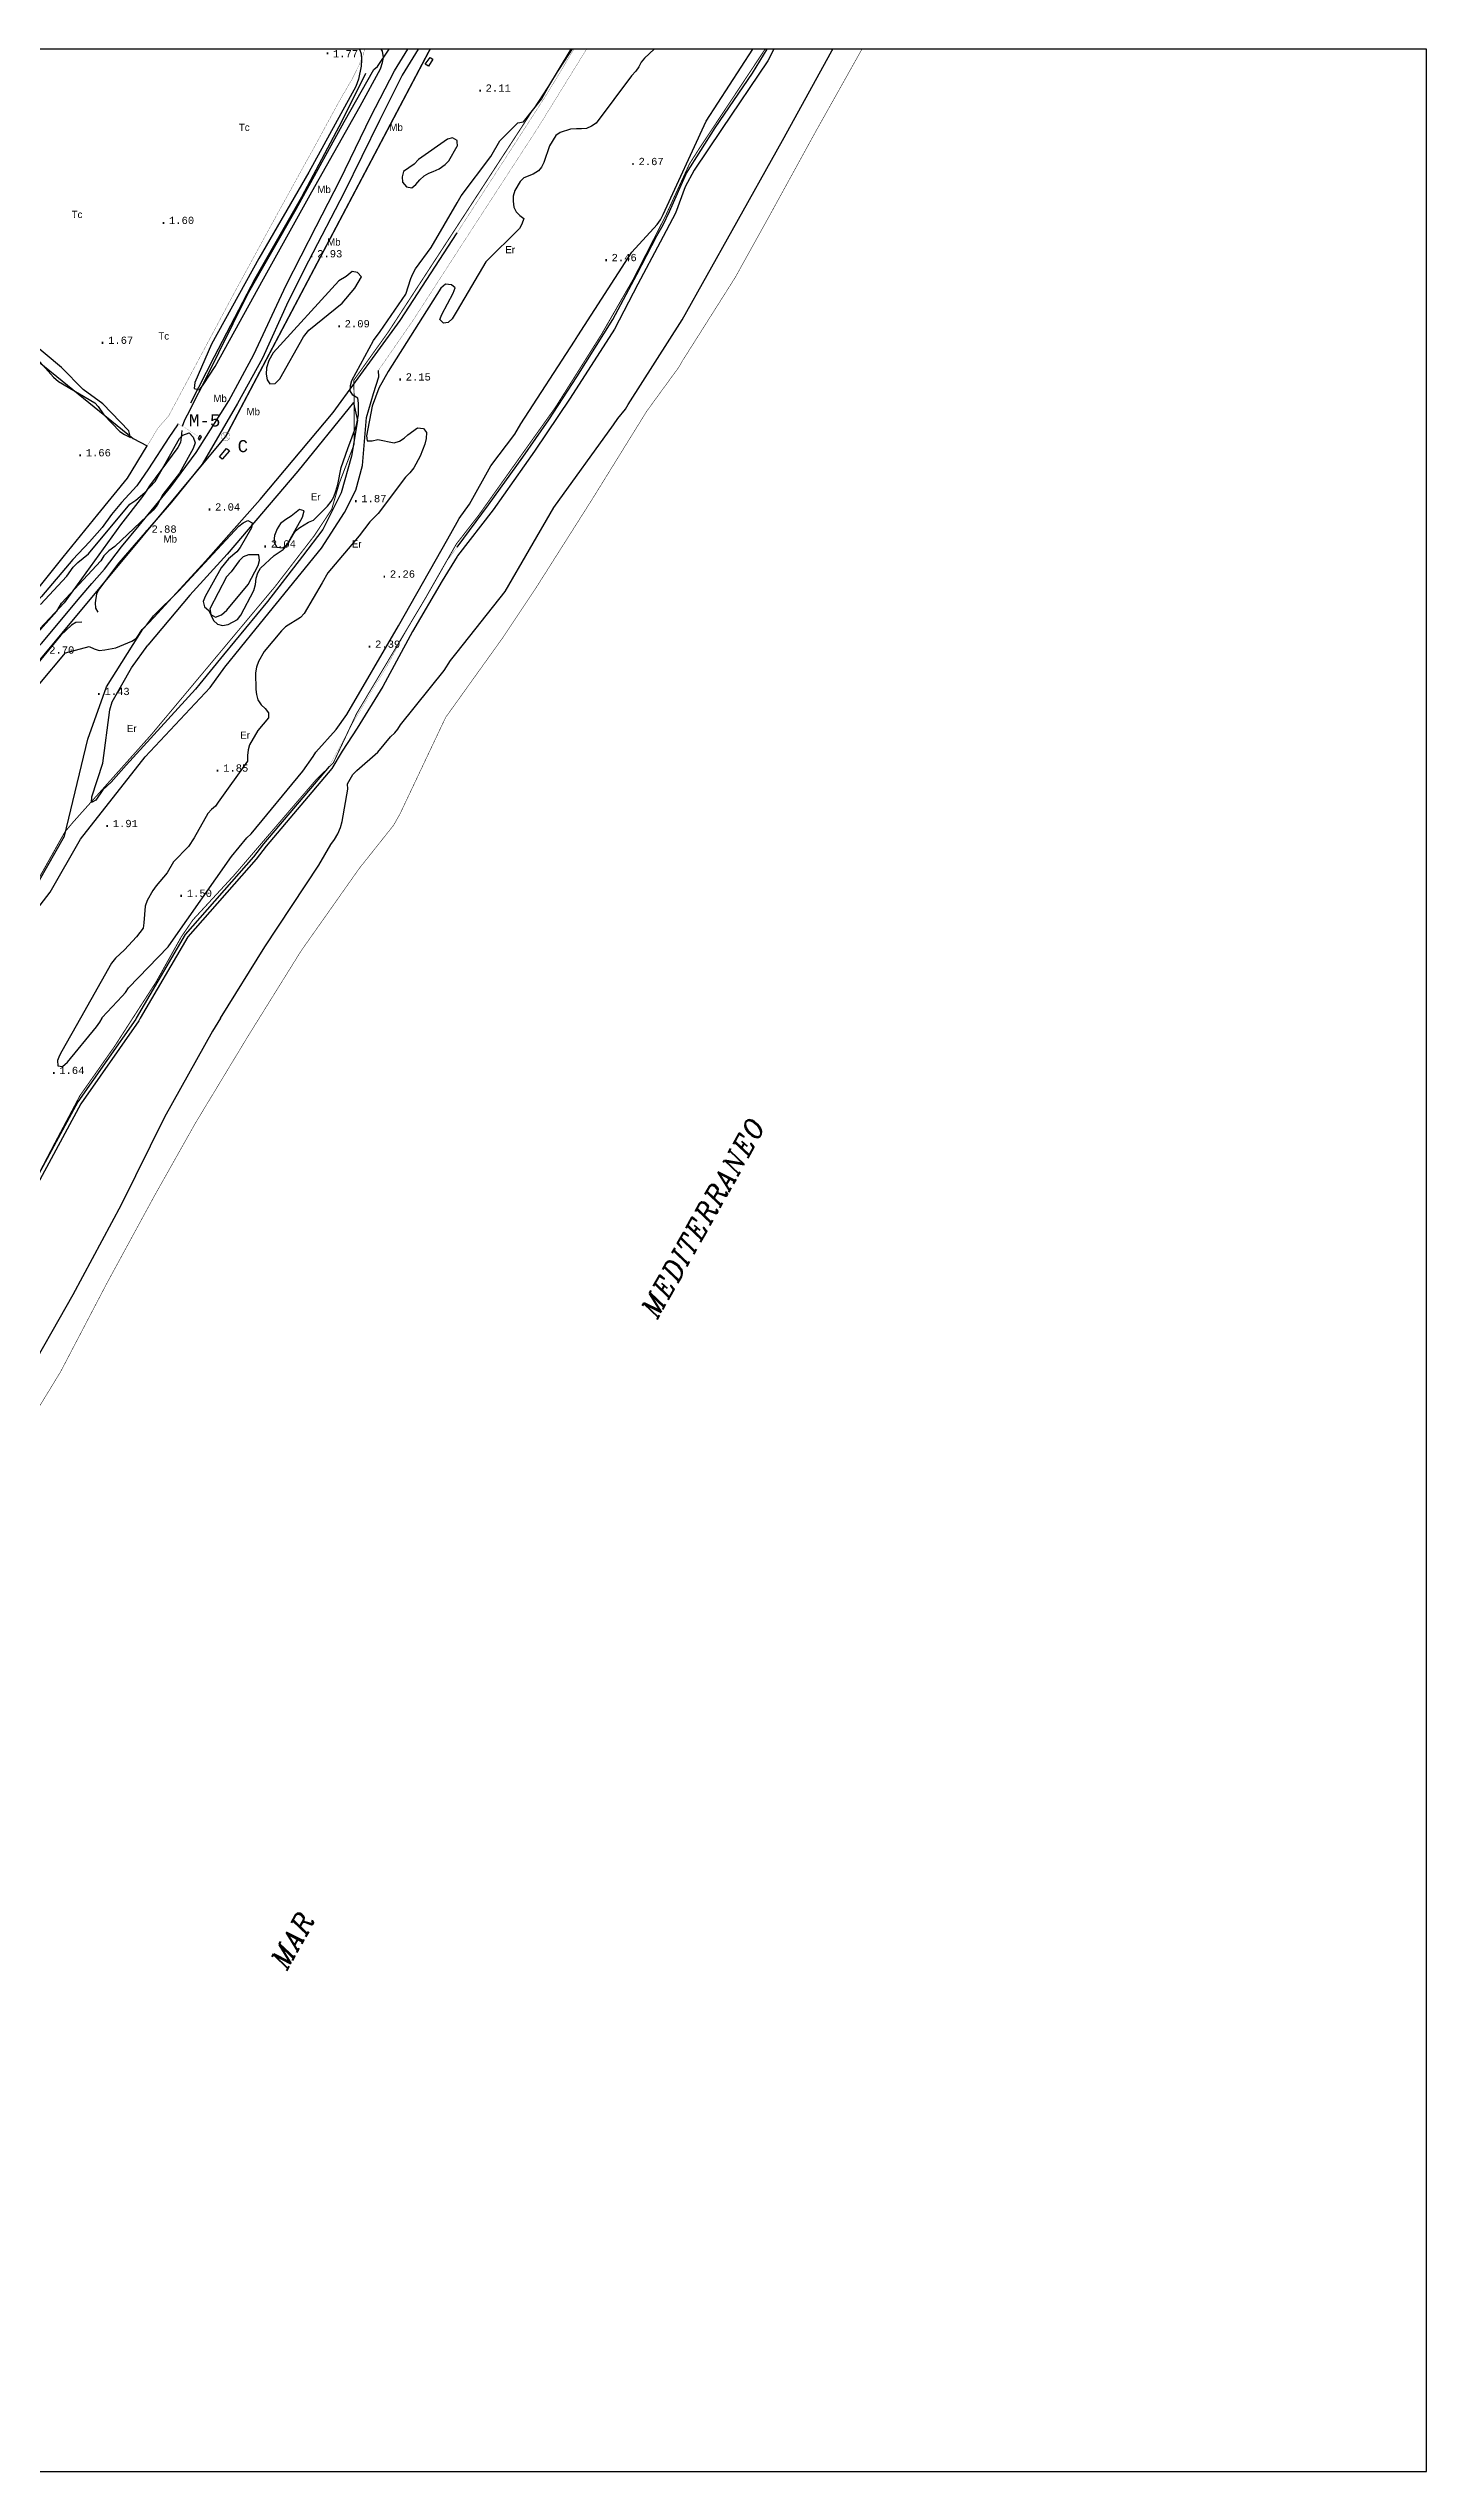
# Model space of a CAD drawing. Extents: x 742400 to 743200, y 4404200 to 4404700.
# Drawn here: x 742916 to 743200, y 4404200 to 4404700 of the extents above; entities that cross this region are included whole.
import ezdxf
from ezdxf.enums import TextEntityAlignment as Align

# ---------------------------------------------------------------- set-up
doc = ezdxf.new("R2010")
doc.units = 0
doc.header["$MEASUREMENT"] = 0
for name, color, linetype in [('10', 7, 'CONTINUOUS'), ('13', 7, 'CONTINUOUS'), ('2', 7, 'CONTINUOUS'), ('21', 7, 'CONTINUOUS'), ('24', 7, 'CONTINUOUS'), ('32', 7, 'CONTINUOUS'), ('33', 7, 'CONTINUOUS'), ('41', 7, 'CONTINUOUS'), ('42', 7, 'CONTINUOUS'), ('46', 7, 'CONTINUOUS'), ('50', 7, 'CONTINUOUS'), ('54', 7, 'CONTINUOUS'), ('6', 7, 'CONTINUOUS')]:
    doc.layers.add(name, color=color, linetype=linetype)
doc.styles.add('ITALICC', font='italicc', dxfattribs={"height": 0.2})
doc.styles.add('MONOTXT', font='monotxt', dxfattribs={"height": 0.2})
doc.styles.get("Standard").update_dxf_attribs({"font": 'txt', "height": 0.2})

msp = doc.modelspace()

# ---------------------------------------------------------------- linework, layer by layer
at = {"layer": '10', "color": 7, "linetype": 'Continuous', "const_width": 0.05}
for points in [[(742952.25, 4404620.98), (742952.6800000002, 4404620.84), (742952.8699999999, 4404620.71), (742952.9999999999, 4404620.54), (742953.1099999999, 4404620.33), (742953.14, 4404620.11), (742953.14, 4404619.9), (742952.95, 4404619.49), (742952.7600000001, 4404619.33), (742952.57, 4404619.22), (742952.3599999999, 4404619.17), (742952.1399999999, 4404619.17), (742951.92, 4404619.22), (742951.74, 4404619.33), (742951.55, 4404619.49), (742951.3599999999, 4404619.9), (742951.3799999999, 4404620.33), (742951.49, 4404620.54), (742951.6299999999, 4404620.71), (742951.82, 4404620.84), (742952.25, 4404620.98)], [(742952.8699999999, 4404620.71), (742951.6299999999, 4404619.44)], [(742951.6499999998, 4404620.73), (742952.9, 4404619.44)]]:
    msp.add_lwpolyline(points, dxfattribs=at)
at = {"layer": '13', "color": 3, "linetype": 'Continuous', "const_width": 0.3}
msp.add_lwpolyline([(742851.9999999999, 4404500), (742857.5299999998, 4404506.53), (742894.5399999998, 4404550.67), (742952.28, 4404620.09), (742994.42, 4404700)], dxfattribs=at)
at = {"layer": '2', "color": 7, "linetype": 'Continuous'}
msp.add_3dface([(743199.9999999999, 4404200), (743199.9999999999, 4404700), (742399.9999999999, 4404700), (742399.9999999999, 4404200)], dxfattribs=at)
at = {"layer": '21', "color": 30, "linetype": 'Continuous'}
for points, elevation in [([(742943.36, 4404622.21), (742943.8, 4404623.49), (742944.9399999998, 4404625.55), (742945.45, 4404626.74), (742947.86, 4404631.44), (742956.79, 4404649.38), (742966.83, 4404666.96), (742976.67, 4404685.02), (742982.8399999999, 4404695.79), (742983.5899999999, 4404696.46), (742986.01, 4404700)], 2), ([(743000.0000000001, 4404668.29), (743000.8299999998, 4404669.73), (743006.9799999999, 4404677.83), (743008.84, 4404681.09), (743012.5199999998, 4404684.77), (743013.69, 4404685.02), (743017.3900000001, 4404689.71), (743018.74, 4404692.01), (743023.52, 4404700)], 2), ([(743000.0000000001, 4404602.38), (743000.4, 4404603.1), (743002.5500000002, 4404606.1), (743006.9299999998, 4404613.99), (743011.89, 4404620.57), (743013.1199999999, 4404622.68), (743024.2299999999, 4404639.7), (743024.89, 4404640.84), (743036.0400000002, 4404658.13), (743041.2499999999, 4404663.78), (743041.94, 4404664.76), (743042.5299999998, 4404665.9), (743051.38, 4404685.14), (743060.9799999999, 4404700)], 2), ([(743000.0000000001, 4404575.57), (743009.95, 4404588.04), (743019.9599999998, 4404605.42), (743032.2599999999, 4404622.44), (743033.1299999999, 4404623.77), (743034.7099999998, 4404625.68), (743035.2599999999, 4404626.64), (743046.43, 4404644.14), (743056.7399999999, 4404662.560000001), (743067.1199999999, 4404681.16), (743077.34, 4404699.68), (743077.53, 4404700)], 1), ([(743038, 4404697.3), (743037.5, 4404696.38), (743036.8699999999, 4404695.46), (743035.95, 4404694.53), (743028.7199999999, 4404684.73), (743027.76, 4404684.11), (743026.72, 4404683.64), (743025.68, 4404683.53), (743024.6, 4404683.59), (743023.4000000001, 4404683.49), (743021.24, 4404682.83), (743020.38, 4404682.17), (743019.08, 4404680.02), (743017.8699999999, 4404676.58), (743017.43, 4404675.68), (743016.7799999998, 4404674.87), (743015.67, 4404674.23), (743013.7999999998, 4404673.43), (743012.98, 4404672.69), (743011.9099999998, 4404670.83), (743011.56, 4404669.64), (743011.5400000002, 4404668.64), (743011.7299999999, 4404667.42), (743012.21, 4404666.44), (743012.93, 4404665.65), (743013.78, 4404665.06), (743013.3799999999, 4404663.86), (743012.88, 4404662.99), (743005.9599999998, 4404656.09), (743000.0000000001, 4404646.04)], 2), ([(743040.63, 4404700), (743038.63, 4404698.17), (743038, 4404697.3)], 2), ([(742919.18, 4404575.37), (742924.0799999998, 4404576.74), (742925.11, 4404576.2), (742926.1199999999, 4404575.89), (742927.3499999999, 4404576), (742929.5899999999, 4404576.46), (742932.9099999998, 4404577.8), (742933.8299999998, 4404578.46), (742935.05, 4404580.22), (742935.9, 4404581.14), (742937.39, 4404583.04), (742942.5899999999, 4404588.18), (742954.98, 4404601.57), (742955.8299999998, 4404602.24), (742956.81, 4404602.72), (742957.7499999999, 4404602.21), (742957.55, 4404601.2), (742955.26, 4404597.16), (742954.53, 4404596.26), (742952.82, 4404594.81), (742951.35, 4404592.94), (742948.02, 4404587.01), (742947.58, 4404585.99), (742947.91, 4404584.9), (742948.7599999999, 4404584.16), (742949.7699999998, 4404582.060000001), (742950.5600000002, 4404581.32), (742951.5899999999, 4404581.05), (742952.8, 4404581.27), (742954.66, 4404582.3), (742955.3499999999, 4404583.17), (742958.0799999998, 4404588.29), (742958.38, 4404589.54), (742958.5500000002, 4404590.82), (742958.87, 4404591.93), (742959.4299999998, 4404592.88), (742962.2499999999, 4404595.47), (742964.1399999999, 4404596.76), (742964.9599999998, 4404597.65), (742966.0999999999, 4404599.7), (742966.69, 4404600.56), (742967.55, 4404601.3), (742969.3299999998, 4404602.34), (742970.3599999999, 4404602.78), (742973.27, 4404605.7), (742974, 4404606.63), (742974.5399999998, 4404607.62), (742975, 4404608.79), (742975.3799999999, 4404610.14), (742976.0899999999, 4404613.66), (742977.4500000002, 4404617.6), (742979.26, 4404622.36), (742979.63, 4404624.560000001), (742979.66, 4404626.96), (742979.5, 4404627.97), (742978.49, 4404628.560000001), (742977.94, 4404629.48), (742977.9999999999, 4404630.560000001), (742978.2900000002, 4404631.58), (742982.7599999999, 4404639.84), (742984.1099999999, 4404641.7), (742989.42, 4404649.41), (742990.4799999999, 4404652.64), (742990.9, 4404653.66), (742991.4500000002, 4404654.69), (742994.67, 4404659.060000001), (743000.0000000001, 4404668.29)], 2), ([(743000.0000000001, 4404646.04), (742998.99, 4404644.34), (742998.17, 4404643.6), (742997.1699999998, 4404643.42), (742996.4500000002, 4404644.23), (742996.8299999998, 4404645.27), (742999.2199999999, 4404649.63), (742999.6199999999, 4404650.76), (742998.8100000002, 4404651.36), (742997.6099999999, 4404651.52), (742996.6599999998, 4404650.66), (742985.7500000001, 4404633.45), (742983.88, 4404630.05), (742982.4699999999, 4404626.34), (742981.3299999998, 4404620.19), (742981.4400000002, 4404619.17), (742982.4699999999, 4404619.14), (742983.68, 4404619.41), (742987.0300000001, 4404618.73), (742988.0899999999, 4404619.09), (742989.0700000002, 4404619.7), (742989.86, 4404620.43), (742991.86, 4404621.82), (742993.0400000002, 4404621.69), (742993.72, 4404620.89), (742993.63, 4404619.62), (742993.32, 4404618.47), (742992.36, 4404616.01), (742991.06, 4404613.61), (742990.27, 4404612.55), (742989.3499999999, 4404611.66), (742983.74, 4404604.15), (742981.9999999999, 4404602.42), (742979.8200000002, 4404599.52), (742973.3499999999, 4404591.91), (742972.1599999998, 4404589.84), (742968.4199999998, 4404583.54), (742967.68, 4404582.69), (742964.5899999999, 4404580.78), (742963.7399999999, 4404579.96), (742960.19, 4404575.67), (742959.0400000002, 4404573.6), (742958.62, 4404572.46), (742958.39, 4404571.27), (742958.4899999999, 4404567.83), (742958.5899999999, 4404566.77), (742958.91, 4404565.71), (742959.5700000002, 4404564.7), (742960.41, 4404563.92), (742961.06, 4404563.03), (742961.0899999999, 4404561.99), (742958.9, 4404559.34), (742957.16, 4404556.4), (742956.9, 4404555.41), (742956.75, 4404554.18), (742956.79, 4404553.01), (742950.72, 4404544.58), (742950.13, 4404543.76), (742949.3599999999, 4404543.07), (742948.5799999998, 4404542.21), (742945.78, 4404537.22), (742944.5700000002, 4404535.42), (742941.52, 4404532.26), (742940.19, 4404529.97), (742937.8899999999, 4404527.34), (742937.2099999998, 4404526.36), (742936.04, 4404524.25), (742935.6199999999, 4404523.09), (742935.38, 4404519.7), (742935.2499999999, 4404518.56), (742933.8299999998, 4404516.76), (742931.3499999999, 4404514.1), (742929.5199999998, 4404512.39)], 2), ([(742943.24, 4404621.32), (742943.07, 4404619.94), (742942.9300000002, 4404618.85), (742942.3499999999, 4404617.8), (742936.5399999998, 4404609.87), (742935.73, 4404608.55), (742935.0799999998, 4404607.69), (742930.57, 4404601.810000001), (742918.9099999998, 4404585.72)], 2), ([(742926.74, 4404500), (742926.7999999998, 4404500.1), (742930.8699999999, 4404504.51), (742931.57, 4404505.29), (742932.2199999999, 4404506.22), (742940.3599999999, 4404514.74), (742941.03, 4404515.62), (742953.4799999999, 4404533.33), (742956.6499999998, 4404537.23), (742957.52, 4404538.07), (742968.19, 4404550.97), (742970.33, 4404553.98), (742970.84, 4404554.9), (742975.04, 4404559.57), (742977.2700000001, 4404562.66), (742987.88, 4404580.94), (742998.0899999999, 4404598.93), (743000.0000000001, 4404602.38)], 2), ([(742841.6399999999, 4404500), (742852.96, 4404513.77), (742866.82, 4404528.28), (742881.2900000002, 4404543.96), (742895.06, 4404559.58), (742908.89, 4404575.02), (742918.9099999998, 4404585.72)], 2), ([(742858.98, 4404500), (742859.06, 4404500.97), (742859.7599999999, 4404502.44), (742872.12, 4404518.8), (742875.2399999999, 4404522.45), (742876.5899999999, 4404524.53), (742889.9199999998, 4404541.56), (742891.9999999999, 4404544.05), (742893.24, 4404546.15), (742894.76, 4404548.29), (742908.6099999999, 4404562.74), (742919.18, 4404575.37)], 2), ([(742978.46, 4404550.32), (742979.3200000002, 4404551.12), (742983.67, 4404554.91), (742986.2600000001, 4404558.09), (742987.13, 4404558.89), (742987.8, 4404559.66), (742988.2899999998, 4404560.56), (742997.3, 4404571.73), (742998.6299999999, 4404573.85), (743000.0000000001, 4404575.57)], 1), ([(742951.2199999999, 4404500), (742960.3599999999, 4404514.75), (742971.45, 4404531.560000001), (742973.93, 4404535.86), (742974.6800000002, 4404536.85), (742975.3599999999, 4404538.05), (742975.9400000002, 4404539.38), (742976.29, 4404540.6), (742977.47, 4404547.26), (742977.38, 4404548.38), (742978.46, 4404550.32)], 1), ([(742929.5199999998, 4404512.39), (742928.6800000002, 4404511.36), (742922.2899999998, 4404500)], 2), ([(742951.2199999999, 4404500), (742949.5400000002, 4404497.29), (742939.64, 4404479.57), (742930.67, 4404461.45), (742920.7399999999, 4404442.87), (742910.37, 4404424.56), (742900.32, 4404405.48), (742890.64, 4404387.84), (742885.8399999999, 4404378.52), (742876.9699999999, 4404360.1), (742872.04, 4404350.01)], 1), ([(742922.2899999998, 4404500), (742918.4599999998, 4404493.18), (742917.9599999998, 4404492.26), (742917.55, 4404491.24), (742917.5999999999, 4404490.12), (742918.6199999999, 4404490.02), (742919.61, 4404490.88), (742925.63, 4404498.22), (742926.2899999998, 4404499.18), (742926.74, 4404500)], 2)]:
    msp.add_lwpolyline(points, dxfattribs=dict(at, elevation=elevation))
at = {"layer": '32', "color": 5, "linetype": 'Continuous', "const_width": 0.1}
for points in [[(743083.5200000001, 4404700), (743074.11, 4404683.23), (743064.3000000002, 4404665.36), (743057.3699999999, 4404652.87), (743046.39, 4404635.51), (743045.8299999998, 4404634.48), (743039.1199999999, 4404625.27), (743027.7899999998, 4404606.97), (743016.11, 4404588.55), (743009.3999999998, 4404578.49), (743000.0000000001, 4404565.37)], [(743000.0000000001, 4404565.37), (742997.64, 4404562.08), (742988.2199999999, 4404542.16)], [(742959.18, 4404500), (742967.86, 4404513.95), (742979.83, 4404530.92), (742986.89, 4404539.8), (742988.2199999999, 4404542.16)], [(742959.18, 4404500), (742956.8399999999, 4404496.24), (742945.98, 4404478.28), (742937.54, 4404463.29), (742927.6900000002, 4404445.17), (742918.1900000002, 4404427), (742907.4599999998, 4404409.44), (742897.95, 4404391.47), (742887.93, 4404372.84), (742875.2499999999, 4404347.92)]]:
    msp.add_lwpolyline(points, dxfattribs=at)
at = {"layer": '33', "color": 5, "linetype": 'Continuous', "extrusion": (0.3833819425098609, 0.7899211838203174, 0.4785841718123096), "const_width": 0.05, "elevation": 3764136.269964}
msp.add_lwpolyline([(1254818.238561458, -2051671.852609313), (1254819.890235542, -2051672.401117615), (1254821.542964579, -2051672.775116773), (1254822.94643187, -2051672.92501074)], dxfattribs=at)
at = {"layer": '33', "color": 5, "linetype": 'Continuous'}
for points in [[(742981.11, 4404694.98, 1.77), (742976.19, 4404685.14, 1.77), (742967.8699999999, 4404669.43, 1.76), (742958.3, 4404652.59, 1.82), (742949.8599999999, 4404636.53, 1.82), (742944.9999999999, 4404626.95, 1.82)], [(742942.4099999998, 4404622.67, 1.7), (742942.4099999998, 4404622.67, 1.7), (742942.3, 4404622.47, 1.7), (742940.5, 4404619.85, 1.7), (742936.32, 4404613.36, 1.7), (742933.9400000002, 4404609.84, 1.7), (742930.76, 4404606.42, 1.68), (742928.6800000002, 4404603.97, 1.68), (742926.76, 4404601.3, 1.68), (742924.1399999999, 4404598.33, 1.68), (742920.73, 4404594.65, 1.68), (742914.28, 4404587.02, 1.68), (742908.4099999998, 4404580.64, 1.68), (742903.8, 4404575.57, 1.61), (742899.4999999999, 4404570.65, 1.61), (742895.7099999998, 4404566.43, 1.61), (742892.8799999999, 4404563.09, 1.61), (742890.66, 4404560.42, 1.61), (742887.5, 4404557.16, 1.61), (742885.7099999998, 4404555.71, 1.59)]]:
    msp.add_polyline3d(points, dxfattribs=at)
at = {"layer": '41', "color": 3, "linetype": 'Continuous', "extrusion": (0.002405943499905414, -0.001435722499943557, 0.9999960750606868), "const_width": 0.05, "elevation": -4534.766409000001}
msp.add_lwpolyline([(742933.9159244463, 4404616.168950751), (742933.9159244463, 4404616.168950751), (742936.155917963, 4404619.838954709), (742938.3659115664, 4404622.388959713), (742944.3458942587, 4404633.618968795), (742952.2158714806, 4404648.368980778), (742960.7458467924, 4404663.998994134), (742968.7157996653, 4404678.41902116), (742973.4957858307, 4404687.229028592), (742976.2957777266, 4404692.059033286), (742977.6157739059, 4404694.759035063), (742978.5857710986, 4404697.089036012), (742978.7057707515, 4404698.029035457)], dxfattribs=at)
at = {"layer": '41', "color": 3, "linetype": 'Continuous'}
for points in [[(742877.1300000001, 4404665.52, 1.73), (742892.3799999999, 4404653.91, 1.66), (742911.5799999998, 4404637.22, 1.66), (742933.18, 4404619.63, 1.66), (742936.07, 4404618.14, 1.58)], [(742913.2, 4404588.27, 1.52), (742918.7399999999, 4404595.17, 1.58), (742925.8699999999, 4404603.93, 1.58), (742931.9699999999, 4404611.42, 1.58), (742936.07, 4404618.14, 1.58), (742936.07, 4404618.14, 1.58)]]:
    msp.add_polyline3d(points, dxfattribs=at)
at = {"layer": '42', "color": 3, "linetype": 'Continuous', "elevation": 3.17}
for points in [[(743000.0000000001, 4404680.87), (742999.9799999999, 4404681.13), (742999.07, 4404681.68), (742998.04, 4404681.46), (742992.06, 4404677.21), (742991.1499999998, 4404676.3), (742988.9300000002, 4404674.74)], [(742988.9300000002, 4404674.74), (742988.67, 4404673.65), (742988.7499999999, 4404672.56), (742989.5499999998, 4404671.61), (742990.6499999998, 4404671.41), (742991.4799999999, 4404672.1), (742992.3100000002, 4404673.05), (742993.1899999998, 4404673.87), (742994.14, 4404674.39), (742995.08, 4404674.74), (742996.32, 4404675.33), (742997.53, 4404676.23), (742998.28, 4404676.95), (743000.0000000001, 4404679.97)], [(743000.0000000001, 4404679.97), (743000.0599999998, 4404680.08), (743000.0000000001, 4404680.87)]]:
    msp.add_lwpolyline(points, dxfattribs=at)
at = {"layer": '42', "color": 3, "linetype": 'Continuous'}
for points in [[(742979.8399999999, 4404700, 2.56), (742980.1800000002, 4404699.060000001, 2.56), (742980.2899999998, 4404697.77, 2.56), (742980.23, 4404696.51, 2.56), (742979.64, 4404693.82, 2.58), (742979.1099999999, 4404692.33, 2.68), (742969.41, 4404674.62, 3.17), (742959.0899999999, 4404656.77, 3.17), (742949.3599999999, 4404639.08, 3.17), (742945.8900000001, 4404631.17, 3.14), (742945.7699999998, 4404629.93, 3.14), (742946.8799999999, 4404629.72, 3.18), (742947.6099999999, 4404630.7, 3.35), (742950.0799999998, 4404634.48, 3.62), (742960.07, 4404652.61, 3.92), (742970.02, 4404670.560000001, 3.92), (742980.01, 4404688.23, 3.92), (742984.22, 4404695.92, 3.93), (742984.6199999999, 4404697.27, 3.93), (742984.8200000002, 4404698.26, 3.93), (742984.6199999999, 4404699.6, 3.93), (742984.3299999998, 4404700, 3.93)], [(742978.3399999999, 4404654.08, 3.26), (742977.09, 4404653.05, 3.26), (742975.5799999998, 4404652.17, 3.26), (742962.0400000002, 4404637.31, 3.26), (742961.17, 4404635.72, 3.27), (742960.6500000001, 4404634.22, 3.42), (742960.59, 4404632.93, 3.51), (742960.8399999999, 4404631.76, 3.57), (742961.3499999999, 4404630.9, 3.59), (742962.4899999999, 4404630.97, 3.59), (742963.4099999998, 4404631.94, 3.59), (742968.3299999998, 4404640.66, 3.35), (742969.4, 4404642.01, 3.35), (742976.3099999998, 4404647.55, 3.32), (742978.92, 4404650.65, 3.29), (742980.28, 4404653.01, 3.27), (742979.4499999998, 4404653.9, 8.42), (742978.3399999999, 4404654.08, 3.26)], [(742913.8899999999, 4404635.47, 3.28), (742916.7199999999, 4404632.29, 3.28), (742917.7299999999, 4404631.39, 3.28), (742925.2799999998, 4404626.98, 2.78), (742925.95, 4404626.24, 2.66), (742927.1299999999, 4404624.560000001, 2.66), (742930.45, 4404621.1, 2.65), (742931.3499999999, 4404620.5, 2.64), (742932.6499999998, 4404619.87, 2.64), (742932.29, 4404621.25, 2.65), (742926.8899999999, 4404626.82, 2.65), (742922.83, 4404629.75, 2.65), (742918.3999999998, 4404634.29, 2.65), (742902.69, 4404647.35, 2.65)], [(742914.0499999998, 4404585.39, 3.72), (742919.4999999999, 4404591.26, 3.72), (742920.7799999998, 4404593.060000001, 3.72), (742921.77, 4404594.08, 3.72), (742923.93, 4404595.84, 3.72), (742932.4999999999, 4404606.06, 3.72), (742933.7299999999, 4404606.93, 3.72), (742935.5700000002, 4404608.51, 3.72), (742937.7000000002, 4404610.77, 3.72), (742942.7099999998, 4404619.63, 3.72), (742943.4299999998, 4404620.34, 3.72), (742944.7099999998, 4404620.78, 3.72), (742945.57, 4404619.89, 3.72), (742945.93, 4404618.76, 3.72), (742945.5299999998, 4404617.61, 3.72), (742942.76, 4404612.48, 3.72), (742939.32, 4404608.05, 3.72), (742938.1099999999, 4404605.89, 3.72), (742937.2899999998, 4404604.82, 3.72), (742929.3999999998, 4404597.35, 3.72), (742928.13, 4404596.47, 3.72), (742927.1199999999, 4404595.42, 3.72), (742926.4899999999, 4404594.4, 3.72), (742918.3999999998, 4404585.64, 3.26)], [(742967.4699999999, 4404604.96, 2.62), (742965.78, 4404603.63, 2.77), (742964.65, 4404602.93, 2.68), (742963.5700000002, 4404602.1, 2.62), (742962.85, 4404601, 2.62), (742962.36, 4404599.64, 2.62), (742962.2199999999, 4404598.310000001, 2.62), (742962.78, 4404597.18, 2.62), (742964.0199999998, 4404597.1, 2.62), (742964.97, 4404597.79, 2.62), (742968.13, 4404603.41, 2.62), (742968.4699999999, 4404604.73, 2.62), (742967.4699999999, 4404604.96, 2.62)], [(742956.95, 4404595.63, 2.85), (742955.84, 4404595.22, 2.85), (742955.0299999998, 4404594.41, 2.85), (742953.39, 4404592.13, 2.71), (742952.4199999998, 4404591.06, 2.62), (742949.0199999998, 4404584.46, 2.52), (742949.21, 4404583.29, 2.52), (742950.13, 4404582.79, 2.74), (742951.3899999999, 4404583.24, 2.88), (742952.4799999999, 4404584.19, 2.88), (742956.86, 4404589.51, 2.88), (742958.9599999998, 4404593.43, 2.88), (742959.22, 4404594.44, 2.88), (742959.0899999999, 4404595.66, 2.88), (742956.95, 4404595.63, 2.85)], [(742912.95, 4404578.96, 3.28), (742917.4100000001, 4404584.01, 3.27), (742918.3999999998, 4404585.64, 3.26)]]:
    msp.add_polyline3d(points, dxfattribs=at)
at = {"layer": '46', "color": 7, "linetype": 'Continuous', "const_width": 0.2}
for points in [[(743000.0000000001, 4404663.44), (743023.7199999999, 4404699.89)], [(743000.0000000001, 4404598.060000001), (743004.43, 4404603.77), (743012.98, 4404615.81), (743020.3, 4404626.1), (743029.79, 4404641.13), (743036.32, 4404652.48), (743042.9599999998, 4404665.48), (743047.9300000002, 4404676.3), (743049.82, 4404679.28), (743063.4199999998, 4404699.810000001)], [(743023.7699999998, 4404700), (743023.7199999999, 4404699.89)], [(743063.51, 4404700), (743063.4199999998, 4404699.810000001)], [(742891.0899999999, 4404500), (742902.39, 4404513.32), (742909.6699999998, 4404521.37), (742912.1199999999, 4404526.02), (742919.1, 4404538.45), (742920.7599999999, 4404540.43), (742936.8899999999, 4404558.49), (742962.4899999999, 4404589.13), (742970.52, 4404599.56), (742974.1300000001, 4404605.02), (742975.7000000002, 4404610.43), (742978.7799999998, 4404618.52), (742978.79, 4404621.62), (742978.71, 4404631.71), (742985.82, 4404641.65), (743000.0000000001, 4404663.44)], [(742933.0899999999, 4404500), (742937.9, 4404507.46), (742943.0999999999, 4404516.78), (742945.5, 4404520.28), (742954.0099999999, 4404529.51), (742970.9900000001, 4404549.3), (742974.45, 4404552.66), (742979.26, 4404562.85), (742993.4599999998, 4404586.67), (742999.83, 4404597.84), (743000.0000000001, 4404598.060000001)], [(742840.4799999999, 4404326.2), (742882.08, 4404407.36), (742916.9599999998, 4404474.15), (742922.19, 4404484), (742929.28, 4404494.09), (742933.0899999999, 4404500)]]:
    msp.add_lwpolyline(points, dxfattribs=at)
at = {"layer": '54', "color": 1, "linetype": 'Continuous'}
for points in [[(742994.42, 4404698.27, 3.91), (742994.9799999999, 4404697.94, 3.91), (742994.08, 4404696.52, 3.92), (742993.39, 4404696.9, 3.92), (742994.42, 4404698.29, 3.95)], [(742946.89, 4404620.24, 2.79), (742946.56, 4404619.63, 2.79), (742946.8799999999, 4404619.32, 2.99), (742947.2399999999, 4404619.96, 2.99), (742946.9100000001, 4404620.24, 2.85)], [(742952.4300000002, 4404617.58, 8.42), (742952.92, 4404617.21, 2.73), (742953.04, 4404617.11, 8.42), (742951.56, 4404615.38, 2.73), (742951.01, 4404615.88, 2.73), (742952.44, 4404617.6, 2.73)]]:
    msp.add_polyline3d(points, dxfattribs=at)
at = {"layer": '6', "color": 7, "linetype": 'Continuous', "extrusion": (-0.0235180319008327, 0.015222912100539, 0.9996075055353931), "const_width": 0.05, "elevation": 49580.005492}
msp.add_lwpolyline([(-4101374.232506903, -1769002.128672295), (-4101377.680178364, -1769002.120833692), (-4101408.039034379, -1769002.128672295), (-4101419.141552976, -1769002.477786543)], dxfattribs=at)
at = {"layer": '6', "color": 7, "linetype": 'Continuous', "extrusion": (0.01991618360084985, -0.01293621270055201, 0.9997179602426594), "const_width": 0.05, "elevation": -42179.780456}
msp.add_lwpolyline([(4098617.310649689, 1775676.708715547), (4098598.258554136, 1775676.281802213), (4098569.004418258, 1775676.287639573), (4098567.636914729, 1775676.281802213)], dxfattribs=at)
at = {"layer": '6', "color": 7, "linetype": 'Continuous', "const_width": 0.05, "elevation": 2.09}
msp.add_lwpolyline([(743000.0000000001, 4404658.11), (742990.8499999999, 4404643.94), (742983.7599999999, 4404633.69)], dxfattribs=at)
at = {"layer": '6', "color": 7, "linetype": 'Continuous', "extrusion": (0.0260684764994761, -0.01366422639972539, 0.9995667678799117), "const_width": 0.05, "elevation": -40814.963656}
msp.add_lwpolyline([(4246071.432635784, 1386181.600813304), (4246071.432635784, 1386181.600813304), (4246077.674402934, 1386181.496729445), (4246088.184697663, 1386181.089837399), (4246096.682043874, 1386180.688244845), (4246099.885522803, 1386180.177268939)], dxfattribs=at)
at = {"layer": '6', "color": 7, "linetype": 'Continuous', "extrusion": (0.6737829873712505, -0.4050929129827152, 0.6179937036736309), "const_width": 0.05, "elevation": -1283649.168479}
msp.add_lwpolyline([(4157664.721607475, 1009037.497804082), (4157675.247813785, 1009038.184667024), (4157688.619563858, 1009038.184667024)], dxfattribs=at)
at = {"layer": '6', "color": 7, "linetype": 'Continuous'}
for points in [[(742991.9500000002, 4404700, 2.32), (742988.64, 4404694.67, 2.38), (742983.9599999998, 4404685.25, 2.56), (742976.7099999998, 4404670.4, 2.8), (742969.3499999999, 4404656.27, 2.9), (742965.1800000002, 4404647.92, 2.9), (742959.8800000001, 4404636.22, 2.94), (742954.66, 4404626.84, 2.94), (742947.3699999999, 4404614.33, 3.02), (742941.0899999999, 4404606.49, 3.09), (742930.1999999998, 4404593.95, 3.09), (742926.24, 4404588.68, 2.82), (742925.5799999998, 4404587.58, 2.79), (742925.5899999999, 4404587.560000001, 2.79), (742925.3599999999, 4404585.73, 2.76), (742925.38, 4404584.59, 2.63), (742925.89, 4404583.78, 2.49)], [(742930.76, 4404597.3, 2.94), (742930.76, 4404597.3, 2.94), (742934.43, 4404601.67, 2.96), (742940.9200000002, 4404609.66, 3.17), (742946.15, 4404616.78, 3.26), (742952.9299999998, 4404627.42, 3.23), (742958.03, 4404636.98, 3.21), (742964.75, 4404651.27, 3.05), (742970.9100000001, 4404663.4, 3.05), (742975.8699999999, 4404673.05, 3.05), (742982.2099999998, 4404686.11, 2.87), (742987.06, 4404695.5, 2.77), (742989.86, 4404700, 2.63)], [(743000.0000000001, 4404597.21, 1.58), (743006.4999999999, 4404605.94, 1.6), (743013.55, 4404615.82, 1.66), (743018.95, 4404623.49, 2.02), (743024.7199999999, 4404632.4, 1.87), (743032.16, 4404644.22, 1.8), (743037.05, 4404653.47, 1.58), (743041.2399999999, 4404661.46, 1.67), (743042.4899999999, 4404663.74, 1.83), (743043.85, 4404666.53, 1.73), (743047.31, 4404674.41, 1.7), (743053.2099999998, 4404683.77, 1.7), (743060.9599999998, 4404695.060000001, 1.82), (743063.9799999999, 4404700, 1.84)], [(743065.3599999999, 4404700, 1.74), (743064.11, 4404697.62, 1.74), (743054.56, 4404683.45, 1.74), (743048.9, 4404675.04, 1.74), (743047.0700000002, 4404671.6, 1.65), (743045.05, 4404666.14, 1.65), (743041.92, 4404660.17, 1.76), (743037.2899999998, 4404651.53, 1.72), (743032.44, 4404642.22, 1.72), (743023.3399999999, 4404627.94, 1.72), (743015.9999999999, 4404617.01, 1.72), (743007.45, 4404604.91, 1.72), (743000.08, 4404595.41, 1.72), (743000.0000000001, 4404595.28, 1.72)], [(742935.14, 4404580.28, 1.68), (742937.4699999999, 4404582.78, 2.08), (742948.1199999999, 4404594.35, 2.07), (742959.3700000001, 4404607.08, 2.1), (742974.4, 4404625.03, 2.12), (742988.23, 4404644.01, 2.12), (743000.0000000001, 4404662.11, 2.12)], [(742949.04, 4404568.25, 1.4), (742952.06, 4404572.42, 2.01), (742958.5500000002, 4404580.4, 1.9), (742972.02, 4404597.03, 1.96), (742976.7399999999, 4404604.39, 1.95), (742979.1199999999, 4404608.98, 1.95), (742980.4799999999, 4404614.060000001, 1.95), (742981.3299999998, 4404623.99, 1.95), (742982.7599999999, 4404628.92, 1.95), (742983.82, 4404632.34, 1.95), (742983.7599999999, 4404633.69, 2.09)], [(742978.66, 4404627.06, 2.09), (742967.1199999999, 4404612.91, 2.09), (742952.5400000002, 4404595.75, 2.08), (742944.88, 4404587.32, 2.08), (742936.1700000002, 4404576.97, 1.7)], [(742978.64, 4404627.03, 2.09), (742979.42, 4404623.34, 2.06), (742978.2, 4404616.01, 2.01), (742976.1099999999, 4404608.45, 1.95), (742972.3299999998, 4404600.86, 1.95), (742968.0999999999, 4404595.37, 1.95), (742960.8799999999, 4404586.03, 1.95), (742951.8299999998, 4404575.01, 1.95), (742946.8999999998, 4404569.01, 1.4)], [(742922.2099999998, 4404586.9, 2.52), (742924.62, 4404589.71, 2.9), (742927.26, 4404592.68, 2.84), (742930.76, 4404597.3, 2.94)], [(743000.0000000001, 4404595.28, 1.72), (742996.9299999998, 4404590.25, 1.69), (742990.78, 4404579.77, 1.69), (742984.67, 4404568.44, 1.58), (742979.41, 4404559.84, 1.58), (742976.29, 4404555.13, 1.58), (742974.1300000001, 4404551.51, 1.14)], [(742847.2399999999, 4404500, 3.21), (742858.53, 4404514.1, 3.09), (742872.78, 4404529.91, 2.94), (742886.4899999999, 4404546.04, 2.93), (742899.8299999998, 4404562.05, 2.9), (742914.2499999999, 4404577.35, 2.66), (742922.2099999998, 4404586.9, 2.52)], [(742922.59, 4404581.74, 2.45), (742921.3699999999, 4404581.63, 2.45), (742920.46, 4404581.08, 2.45), (742918.2700000001, 4404579.08, 2.51), (742905.48, 4404563.6, 2.47), (742891.7899999998, 4404547.51, 2.41), (742878.7000000002, 4404532.36, 2.44), (742864.93, 4404517.57, 2.56), (742854.56, 4404505.33, 2.66), (742853.8299999998, 4404504.2, 2.66), (742853.31, 4404503.1, 2.66), (742853.8, 4404501.810000001, 2.66), (742854.9500000002, 4404500, 2.66)], [(742891.21, 4404500, 2.06), (742894.59, 4404503.89, 1.99), (742908.6900000002, 4404519.37, 1.93), (742919.03, 4404537.56, 1.84), (742923.82, 4404557.57, 1.83), (742927.67, 4404568.37, 1.83), (742935.14, 4404580.28, 1.68)], [(742946.8999999998, 4404569.01, 1.4), (742945.9999999999, 4404567.88, 1.4), (742931.7, 4404552.2, 1.32), (742928.6499999998, 4404548.72, 1.32), (742926.94, 4404547.1, 1.32), (742925.4899999999, 4404544.96, 1.32), (742924.5899999999, 4404544.48, 1.32), (742924.63, 4404545.7, 1.32), (742926.8899999999, 4404552.65, 1.44), (742928.3799999999, 4404563.65, 1.76), (742928.87, 4404565.27, 1.76), (742932.84, 4404572.3, 1.76), (742936.1700000002, 4404576.97, 1.7)], [(742894.9400000002, 4404500, 1.96), (742903.59, 4404509.87, 1.82), (742916.0600000002, 4404526.01, 1.78), (742922.3, 4404536.91, 1.78), (742935.6600000001, 4404553.95, 1.55), (742949.04, 4404568.25, 1.4)], [(742973.5799999998, 4404551.97, 1.07), (742960.08, 4404535.97, 1.21), (742958.0099999999, 4404533.27, 1.21), (742943.88, 4404517.23, 1.31), (742933.81, 4404500, 1.32)], [(742974.1300000001, 4404551.51, 1.14), (742960.6399999999, 4404535.52, 1.28), (742958.57, 4404532.81, 1.28), (742944.4699999999, 4404516.81, 1.38), (742934.64, 4404500, 1.39)], [(742933.81, 4404500, 1.32), (742933.7000000002, 4404499.82, 1.32), (742921.77, 4404482.72, 1.32), (742912.77, 4404466.07, 1.32), (742903.76, 4404447.94, 1.32), (742894.3599999999, 4404429.83, 1.38), (742884.6, 4404411.33, 1.81), (742874.7199999999, 4404393.34, 1.88), (742865.3499999999, 4404374.99, 2.04), (742857.4, 4404359.55, 2.04)], [(742934.64, 4404500, 1.39), (742934.31, 4404499.43, 1.39), (742922.3799999999, 4404482.34, 1.39), (742913.4099999998, 4404465.74, 1.39), (742904.4, 4404447.61, 1.39), (742894.9999999999, 4404429.5, 1.45), (742885.2299999999, 4404410.99, 1.88), (742875.3599999999, 4404393, 1.95), (742865.9899999999, 4404374.66, 2.11), (742858, 4404359.16, 2.11)]]:
    msp.add_polyline3d(points, dxfattribs=at)

# ---------------------------------------------------------------- texts
at = {"layer": '24', "color": 7, "linetype": 'Continuous', "style": 'MONOTXT'}
for s, height, p in [('.                           ', 1.99, (742972.3799999999, 4404698.92, 1.77)), ('1.77                        ', 1.5, (742974.38, 4404698.32, 1.77)), ('.                           ', 1.99, (743003.8799999999, 4404691.22, 2.11)), ('2.11                        ', 1.5, (743005.88, 4404691.22, 2.11)), ('.                           ', 1.99, (743035.4299999998, 4404676.07, 2.67)), ('2.67                        ', 1.5, (743037.4299999998, 4404676.07, 2.67)), ('.                           ', 1.99, (742938.56, 4404663.92, 1.6)), ('1.60                        ', 1.5, (742940.56, 4404663.92, 1.6)), ('.                           ', 1.99, (742969.13, 4404657.02, 2.93)), ('2.93                        ', 1.5, (742971.1299999999, 4404657.02, 2.93)), ('.                           ', 1.99, (743029.8699999999, 4404656.24, 2.46)), ('2.46                        ', 1.5, (743031.8699999999, 4404656.24, 2.46)), ('.                           ', 1.99, (742974.8, 4404642.58, 2.09)), ('2.09                        ', 1.5, (742976.8000000002, 4404642.58, 2.09)), ('.                           ', 1.99, (742925.9999999999, 4404639.18, 1.67)), ('1.67                        ', 1.5, (742928, 4404639.18, 1.67)), ('.                           ', 1.99, (742987.39, 4404631.61, 2.15)), ('2.15                        ', 1.5, (742989.39, 4404631.61, 2.15)), ('.                           ', 1.99, (742921.3799999999, 4404615.96, 1.66)), ('1.66                        ', 1.5, (742923.38, 4404615.96, 1.66)), ('2.04                        ', 1.5, (742950.06, 4404604.76, 2.04)), ('.                           ', 1.99, (742978.24, 4404606.48, 1.87)), ('1.87                        ', 1.5, (742980.24, 4404606.48, 1.87)), ('2.88                        ', 1.5, (742936.95, 4404600.19, 2.88)), ('.                           ', 1.99, (742948.06, 4404604.76, 2.04)), ('.                           ', 1.99, (742934.9499999998, 4404600.19, 2.88)), ('.                           ', 1.99, (742959.56, 4404597.14, 2.04)), ('2.04                        ', 1.5, (742961.56, 4404597.14, 2.04)), ('.                           ', 1.99, (742984.1299999999, 4404590.92, 2.26)), ('2.26                        ', 1.5, (742986.13, 4404590.92, 2.26)), ('2.70                        ', 1.5, (742915.8399999999, 4404575.23, 2.7)), ('.                           ', 1.99, (742981.08, 4404576.44, 2.39)), ('2.39                        ', 1.5, (742983.0799999998, 4404576.44, 2.39)), ('.                           ', 1.99, (742925.2499999999, 4404566.68, 1.43)), ('1.43                        ', 1.5, (742927.25, 4404566.68, 1.43)), ('.                           ', 1.99, (742949.7299999999, 4404550.87, 1.85)), ('1.85                        ', 1.5, (742951.7299999999, 4404550.87, 1.85)), ('.                           ', 1.99, (742926.9599999998, 4404539.42, 1.91)), ('1.91                        ', 1.5, (742928.9599999998, 4404539.42, 1.91)), ('1.50                        ', 1.5, (742944.2299999999, 4404525.01, 1.5)), ('.                           ', 1.99, (742942.2299999999, 4404525.01, 1.5)), ('.                           ', 1.99, (742915.92, 4404488.46, 1.64)), ('1.64                        ', 1.5, (742917.9200000002, 4404488.46, 1.64))]:
    msp.add_text(s, height=height, dxfattribs=at).set_placement(p)
at = {"layer": '42', "color": 7, "linetype": 'Continuous'}
for s, p in [('Tc                          ', (742954.98, 4404683.13, 1.85)), ('Mb                          ', (742986.04, 4404683.14, 2.61)), ('Mb                          ', (742971.18, 4404670.32, 2.76)), ('Tc                          ', (742920.4799999999, 4404665.15, 1.85)), ('Mb                          ', (742973.19, 4404659.48, 2.94)), ('Er                          ', (743009.95, 4404657.88, 2.2)), ('Tc                          ', (742938.37, 4404640.07, 1.84)), ('Mb                          ', (742949.72, 4404627.17, 2.89)), ('Mb                          ', (742956.5599999998, 4404624.46, 2.51)), ('Er                          ', (742969.8200000002, 4404606.86, 2.15)), ('Mb                          ', (742939.44, 4404598.17, 2.8)), ('Er                          ', (742978.3, 4404597.14, 2.48)), ('Er                          ', (742931.8899999999, 4404559.05, 1.6)), ('Er                          ', (742955.2699999998, 4404557.67, 1.67))]:
    msp.add_text(s, height=1.49, rotation=359.7900000066, dxfattribs=at).set_placement(p)
at = {"layer": '50', "color": 7, "linetype": 'Continuous', "style": 'MONOTXT'}
for s, p in [('M-5                         ', (742944.6699999998, 4404622.12)), ('C                           ', (742954.7199999999, 4404616.82))]:
    msp.add_text(s, height=2.5, dxfattribs=at).set_placement(p)
at = {"layer": '50', "color": 7, "linetype": 'Continuous', "style": 'ITALICC'}
for s, p in [('MEDITERRANEO', (743052.5011832071, 4404457.823587417)), ('MAR', (742967.8263179061, 4404308.690512236))]:
    msp.add_text(s, height=4, rotation=60.66787694799999, dxfattribs=at).set_placement(p, align=Align.CENTER)

doc.saveas('drawing.dxf')
